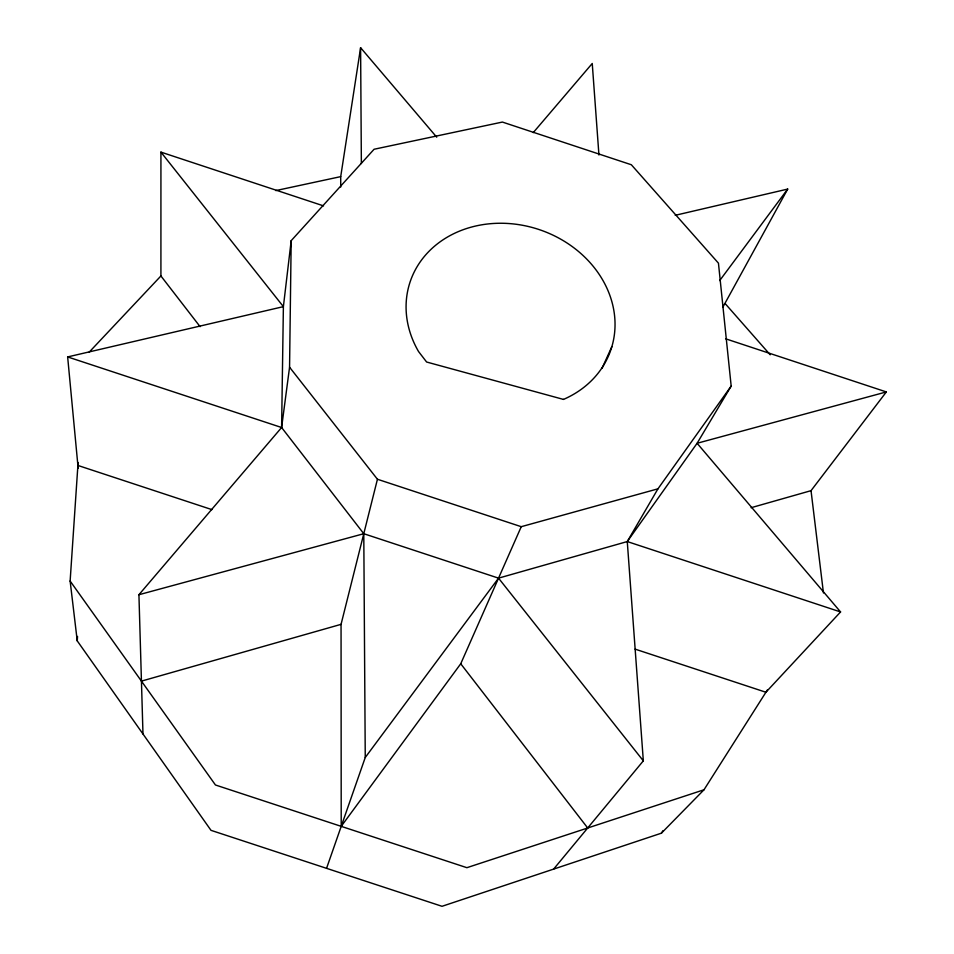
<?xml version="1.0" encoding="UTF-8"?>
<svg xmlns="http://www.w3.org/2000/svg" width="954" height="954" viewBox="0 0 954 954"><rect width="100%" height="100%" fill="white"/><g stroke="black" fill="none" stroke-linecap="round" stroke-linejoin="round"><path stroke-width="1.43" d="M200.101 326.662L160.916 275.968L160.928 152.115L323.537 205.873M138.926 594.724L281.609 427.511L289.563 367.218L291.185 240.67L374.087 149.253L502.4 122.064L631.333 164.744L718.445 263.161L731.181 386.072L697.1 443.276L627.267 541.562L498.537 578.148L363.784 533.715L138.926 594.724L142.981 733.996M326.554 868.331L365.251 757.488L363.784 533.715L281.609 427.511L283.386 306.639L291.185 240.67M767.493 689.766L703.992 789.781L661.408 833.176L442.024 906.3L211.001 830.338L77.25 640.885L77.536 636.425M77.25 640.885L70.131 581.034L78.097 462.499M340.721 187.02L340.709 176.633L360.6 47.7L436.717 137.185M731.181 386.072L657.95 488.83L521.254 526.691L460.734 663.769L341.21 826.355L341.055 624.345L377.438 479.254L289.563 367.218M602.069 368.268L611.86 346.636M722.738 307.403L787.694 189.083L675.229 215.306M553.642 869.094L643.33 760.851L627.267 541.562L657.95 488.83M661.408 833.176L663.006 830.672M365.251 757.488L498.537 578.148L643.33 760.851M719.698 280.583L787.694 189.083M751.108 507.707L811.031 490.666L886.349 391.927L725.612 338.789M533.25 132.618L592.243 63.489L598.945 155.013M886.349 391.927L697.1 443.276L840.569 611.943L765.907 692.246L635.09 649.125M89.259 352.074L160.916 275.968M703.992 789.781L466.888 867.687L215.449 784.987L70.131 581.034M141.442 681.12L341.055 624.345M78.168 468.354L67.651 356.927L283.386 306.639L160.928 152.115M275.813 190.585L340.709 176.633M67.651 356.927L281.609 427.511M627.267 541.562L840.569 611.943M377.438 479.254L521.254 526.691M77.894 465.445L211.895 509.615M725.362 303.825L770.188 354.793M460.734 663.769L587.7 827.989M811.031 490.666L823.445 592.935M360.6 47.7L361.363 163.539M563.48 399.416L426.617 362.019L418.556 351.549A105.954 90.702 18.8 0 1 459.888 230.963A105.954 90.702 18.8 0 1 601.294 277.662A105.954 90.702 18.8 0 1 563.48 399.416"/></g></svg>
